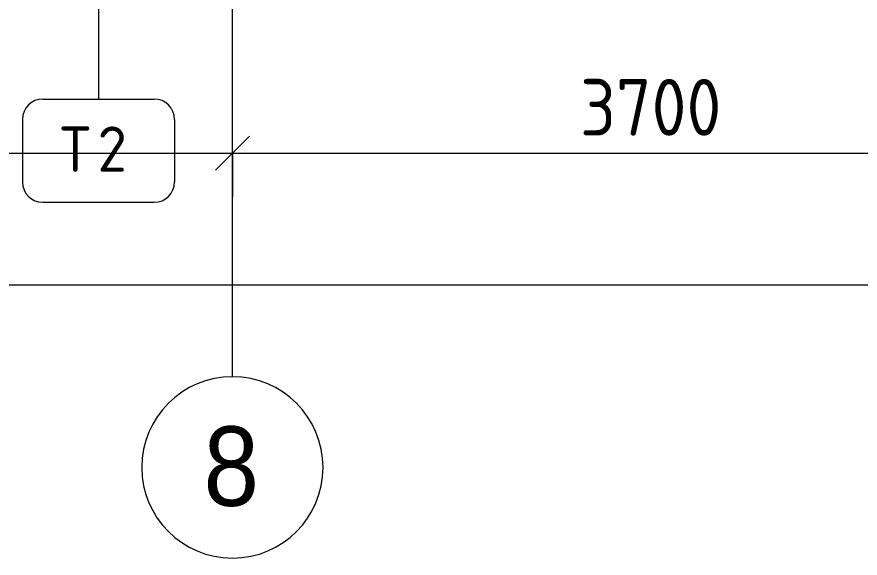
# Model space of a CAD drawing. Header units: millimetres. Extents: x -8624 to 194831, y -8553 to 29000.
# Drawn here: x 158312 to 162034, y -2706 to -320 of the extents above; entities that cross this region are included whole.
import ezdxf

# ---------------------------------------------------------------- set-up
doc = ezdxf.new("R2010")
doc.units = ezdxf.units.MM
for name, color, linetype, lineweight in [('A-ANNO-DIMS', 7, 'Continuous', 9), ('A-ANNO-DIMS-100', 7, 'Continuous', 9), ('Марки для знаков', 7, 'Continuous', 9), ('Оси', 7, 'Continuous', 9), ('Оси-1', 7, 'Continuous', 20)]:
    doc.layers.add(name, color=color, linetype=linetype, lineweight=lineweight)
doc.styles.add('Arial_1', font='arial.ttf', dxfattribs={"width": 0.9, "height": 350})
doc.styles.add('GOST Common_1', font='GOST_Common.ttf', dxfattribs={"height": 200})
doc.styles.add('ISOCPEUR', font='isocpeur.ttf', dxfattribs={"width": 0.9, "height": 250})
doc.dimstyles.new('ISO-2_5_0_9К_БОЛЬШОЙ', dxfattribs={"dimscale": 304.8, "dimtxt": 248.995294, "dimasz": 0.492126, "dimexe": 0.393701, "dimexo": 0.984252, "dimgap": 0, "dimtad": 1, "dimdec": 0, "dimrnd": 10, "dimzin": 0, "dimdsep": 46, "dimtxsty": 'ISOCPEUR', "dimblk1": 'OBLIQUE', "dimblk2": 'OBLIQUE', "dimsah": 1, "dimcen": 0.09, "dimdle": 0.393701, "dimazin": 0, "dimtfac": 1, "dimtdec": 4, "dimtix": 1, "dimtmove": 0, "dimatfit": 3, "dimfxl": 1, "dimtvp": 1, "dimtolj": 1, "dimtzin": 0, "dimarcsym": 2})

# ---------------------------------------------------------------- blocks, each defined once
blk = doc.blocks.new('Ось сетки - D8-29747960-План зашивки приборов отопления в осях 3 этажа 1-12')
at = {"layer": 'Оси-1'}
for start, end in [(360, 180), (180, 360)]:
    blk.add_arc((0, 0), 4, start, end, dxfattribs=at)
blk = doc.blocks.new('DIMBLOCK14-План зашивки приборов отопления в осях 3 этажа 1-12')
at = {"layer": 'A-ANNO-DIMS-100'}
for p, q in [((137163.7, -1695.6), (137163.7, -1381.6)), ((175363.7, -1695.6), (175363.7, -1381.6)), ((137043.7, -1501.6), (175483.7, -1501.6)), ((137163.7, -1501.6), (137163.7, -1695.6)), ((175363.7, -1501.6), (175363.7, -1695.6))]:
    blk.add_line(p, q, dxfattribs=at)
at = {"layer": 'A-ANNO-DIMS-100', "lineweight": 20}
for p, q in [((137163.7, -1501.6), (137238.7, -1426.6)), ((175363.7, -1501.6), (175438.7, -1426.6)), ((137163.7, -1501.6), (137088.7, -1576.6)), ((175363.7, -1501.6), (175288.7, -1576.6))]:
    blk.add_line(p, q, dxfattribs=at)
at = {"layer": 'A-ANNO-DIMS-100', "color": 0, "insert": (155868.7, -1175), "char_height": 250, "width": 948.097, "attachment_point": 1, "line_spacing_factor": 1.149209, "style": 'ISOCPEUR'}
blk.add_mtext('38200', dxfattribs=at)
blk = doc.blocks.new('_Oblique')
at = {"color": 0, "linetype": 'ByBlock', "lineweight": -2}
blk.add_line((-0.5, -0.5), (0.5, 0.5), dxfattribs=at)
blk = doc.blocks.new('DIMBLOCK21-План зашивки приборов отопления в осях 3 этажа 1-12')
at = {"layer": 'A-ANNO-DIMS-100'}
for p, q in [((155563.7, -1114), (155563.7, -800.1)), ((159263.7, -1114), (159263.7, -800.1)), ((155563.7, -920.1), (159263.7, -920.1)), ((155563.7, -920.1), (155563.7, -1114)), ((159263.7, -920.1), (159263.7, -1114))]:
    blk.add_line(p, q, dxfattribs=at)
at = {"layer": 'A-ANNO-DIMS-100', "lineweight": 20}
for p, q in [((155563.7, -920.1), (155638.7, -845.1)), ((159263.7, -920.1), (159338.7, -845.1)), ((155563.7, -920.1), (155488.7, -995.1)), ((159263.7, -920.1), (159188.7, -995.1))]:
    blk.add_line(p, q, dxfattribs=at)
at = {"layer": 'A-ANNO-DIMS-100', "color": 0, "insert": (157097.7, -593.5), "char_height": 250, "width": 758.478, "attachment_point": 1, "line_spacing_factor": 1.149209, "style": 'ISOCPEUR'}
blk.add_mtext('3700', dxfattribs=at)
blk = doc.blocks.new('DIMBLOCK22-План зашивки приборов отопления в осях 3 этажа 1-12')
at = {"layer": 'A-ANNO-DIMS-100'}
for p, q in [((159263.7, -1114), (159263.7, -800.1)), ((162963.7, -1114), (162963.7, -800.1)), ((159263.7, -920.1), (162963.7, -920.1)), ((159263.7, -920.1), (159263.7, -1114)), ((162963.7, -920.1), (162963.7, -1114))]:
    blk.add_line(p, q, dxfattribs=at)
at = {"layer": 'A-ANNO-DIMS-100', "lineweight": 20}
for p, q in [((159263.7, -920.1), (159338.7, -845.1)), ((162963.7, -920.1), (163038.7, -845.1)), ((159263.7, -920.1), (159188.7, -995.1)), ((162963.7, -920.1), (162888.7, -995.1))]:
    blk.add_line(p, q, dxfattribs=at)
at = {"layer": 'A-ANNO-DIMS-100', "color": 0, "insert": (160797.7, -593.5), "char_height": 250, "width": 758.478, "attachment_point": 1, "line_spacing_factor": 1.149209, "style": 'ISOCPEUR'}
blk.add_mtext('3700', dxfattribs=at)
blk = doc.blocks.new('Марка_Знаки - В прямоуг_Наименование краткое-30718135-План зашивки приборов отопления в осях 3 этажа 1-12')
at = {"layer": 'Марки для знаков'}
for p, q in [((-2.455, 2.278), (2.455, 2.278)), ((-3.355, 1.378), (-3.355, -1.384)), ((3.355, 1.378), (3.355, -1.378)), ((-2.461, -2.278), (2.455, -2.278))]:
    blk.add_line(p, q, dxfattribs=at)
for centre, radius, start, end in [((-2.455, 1.378), 0.9, 90, 180), ((2.455, 1.378), 0.9, 0, 90), ((-2.461, -1.384), 0.893, 180, 270), ((2.455, -1.378), 0.9, 270, 0)]:
    blk.add_arc(centre, radius, start, end, dxfattribs=at)

msp = doc.modelspace()

# ---------------------------------------------------------------- linework, layer by layer
at = {"layer": 'Марки для знаков'}
msp.add_line((158672.5, 306.4), (158672.5, -681.9), dxfattribs=at)
at = {"layer": 'Оси'}
msp.add_line((159263.7, -1906.3), (159263.7, 593.7), dxfattribs=at)

# ---------------------------------------------------------------- block references
at = {"layer": 'Марки для знаков', "xscale": 99.99999999999993, "yscale": 99.99999999999993, "zscale": 99.99999999999993}
msp.add_blockref('Марка_Знаки - В прямоуг_Наименование краткое-30718135-План зашивки приборов отопления в осях 3 этажа 1-12', (158672.5, -909.7), dxfattribs=at)
at = {"layer": 'Оси-1', "xscale": 99.99999999999993, "yscale": 99.99999999999993, "zscale": 99.99999999999993}
msp.add_blockref('Ось сетки - D8-29747960-План зашивки приборов отопления в осях 3 этажа 1-12', (159263.7, -2306.3), dxfattribs=at)

# ---------------------------------------------------------------- texts
at = {"layer": 'Марки для знаков', "char_height": 200, "attachment_point": 1, "style": 'GOST Common_1'}
for s, insert, width in [('\\fGOST Common|b0|i0|c204|p34|;Т', (158502.5, -802.7), 200.422), ('\\fGOST Common|b0|i0|c204|p34|;2', (158667.9, -802.7), 176.371)]:
    msp.add_mtext(s, dxfattribs=dict(at, insert=insert, width=width))
at = {"layer": 'Оси', "insert": (159136.2, -2125.6), "char_height": 350, "width": 303.038, "attachment_point": 1, "style": 'Arial_1'}
msp.add_mtext('\\fArial|b0|i0|c204|p34|;\\W.9;8', dxfattribs=at)

# ---------------------------------------------------------------- dimensions: what is measured, and where the dimension line sits
at = {"layer": 'A-ANNO-DIMS'}
for base, p1, p2, override, picture, middle in [((159263.7, -920.1), (155563.7, -814), (159263.7, -814), {"dimpost": '<>', "dimfxl": 3700}, 'DIMBLOCK21-План зашивки приборов отопления в осях 3 этажа 1-12', (157413.7, -795.1)), ((162963.7, -920.1), (159263.7, -814), (162963.7, -814), {"dimpost": '<>', "dimfxl": 3700}, 'DIMBLOCK22-План зашивки приборов отопления в осях 3 этажа 1-12', (161113.7, -795.1)), ((175363.7, -1501.6), (137163.7, -1395.6), (175363.7, -1395.6), {"dimpost": '<>', "dimfxl": 38199.999966}, 'DIMBLOCK14-План зашивки приборов отопления в осях 3 этажа 1-12', (156263.7, -1376.6))]:
    dim = msp.add_linear_dim(base=base, p1=p1, p2=p2, dimstyle='ISO-2_5_0_9К_БОЛЬШОЙ', override=override, dxfattribs=at)
    dim.commit()
    dim.dimension.update_dxf_attribs({"geometry": picture, "text_midpoint": middle})

doc.saveas('drawing.dxf')
